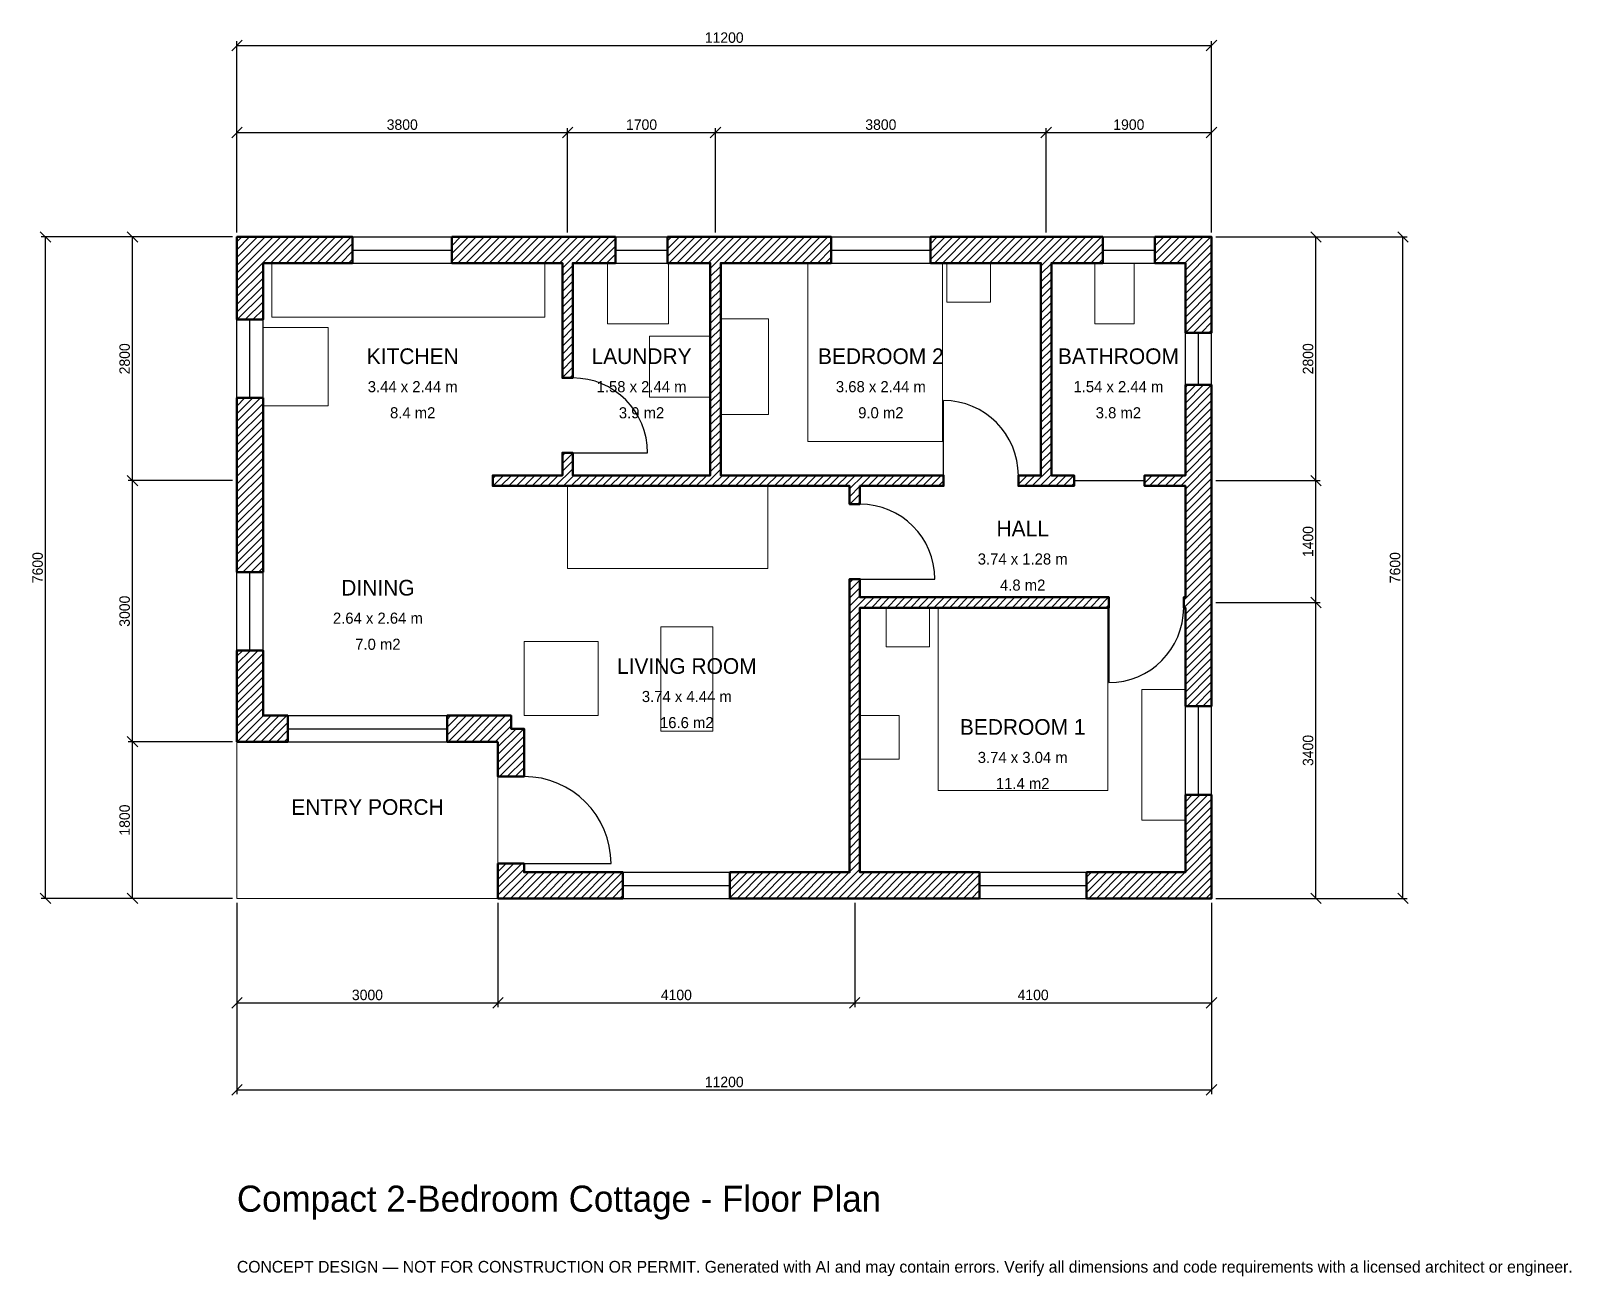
# Model space of a CAD drawing. Header units: millimetres. Extents: x -2369 to 15333, y -4341 to 9969.
import ezdxf
from ezdxf.enums import TextEntityAlignment as Align

# ---------------------------------------------------------------- set-up
doc = ezdxf.new("R2010")
doc.units = ezdxf.units.MM
doc.linetypes.add('DASHED', pattern=[1.524, 1.27, -0.254])
for name, color, linetype, lineweight in [('A-ANNO-DIMS', 1, 'Continuous', 13), ('A-ANNO-TEXT', 7, 'Continuous', 18), ('A-AREA-IDEN', 7, 'Continuous', 18), ('A-DOOR', 2, 'Continuous', 25), ('A-FLOR-FIXT', 9, 'Continuous', 13), ('A-FURN', 9, 'Continuous', 13), ('A-GLAZ', 4, 'Continuous', 25), ('A-SITE-PAVE', 8, 'Continuous', 13), ('A-WALL', 7, 'Continuous', 50), ('A-WALL-PATT', 8, 'Continuous', 13)]:
    doc.layers.add(name, color=color, linetype=linetype, lineweight=lineweight)
doc.dimstyles.new('PLAN', dxfattribs={"dimtxt": 120, "dimasz": 80, "dimexe": 50, "dimexo": 50, "dimgap": 30, "dimtad": 1, "dimdec": 0, "dimtsz": 60, "dimcen": 2.5, "dimclrd": 1, "dimclre": 1, "dimazin": 3, "dimtfac": 1, "dimtmove": 0, "dimatfit": 3})

msp = doc.modelspace()

# ---------------------------------------------------------------- hatches: boundary and pattern name
at = {"layer": 'A-WALL-PATT'}
h = msp.add_hatch(dxfattribs=at)
h.set_pattern_fill('ANSI31', color=8, scale=20)
h.paths.add_polyline_path([(2999.999, 0), (2999.999, 300), (3000, 300), (3000, 400), (3300, 400), (3300, 300), (4435, 300), (4435, 0), (3300, 0), (3300, -0.001), (3000, -0.001), (3000, 0), (2999.999, 0)])
h.paths.add_polyline_path([(3000, 1800), (2415, 1800), (2415, 2100), (3150, 2100), (3150, 1950), (3300, 1950), (3300, 1400), (3000, 1400), (3000, 1800)])
h.paths.add_polyline_path([(300, 1800), (300, 1799.999), (0, 1799.999), (0, 1799.999), (0, 1800), (-0.001, 1800), (-0.001, 2100), (0, 2100), (0, 2850), (300, 2850), (300, 2100), (585, 2100), (585, 1800), (300, 1800)])
h.paths.add_polyline_path([(0, 4650), (0, 4950), (0, 5750), (300, 5750), (300, 4950), (300, 4650), (300, 3750), (0, 3750), (0, 4650)])
h.paths.add_polyline_path([(0, 7300), (-0.001, 7300), (-0.001, 7600), (0, 7600), (0, 7600.001), (0, 7600.001), (300, 7600.001), (300, 7600), (1330, 7600), (1330, 7300), (300, 7300), (300, 6650), (0, 6650), (0, 7300)])
h.paths.add_polyline_path([(3650, 7600), (3740, 7600), (3740, 7600.001), (3860, 7600.001), (3860, 7600), (3950, 7600), (4350, 7600), (4350, 7300), (3950, 7300), (3860, 7300), (3860, 5980), (3740, 5980), (3740, 7300), (3650, 7300), (2470, 7300), (2470, 7600), (3650, 7600)])
h.paths.add_polyline_path([(5350, 7600), (5440, 7600), (5440, 7600.001), (5560, 7600.001), (5560, 7600), (5650, 7600), (6830, 7600), (6830, 7300), (5650, 7300), (5560, 7300), (5560, 4860), (7040, 4860), (7160, 4860), (8120, 4860), (8120, 4740), (7160, 4740), (7160, 4530), (7040, 4530), (7040, 4740), (5560, 4740), (5440, 4740), (3860, 4740), (3740, 4740), (2940, 4740), (2940, 4860), (3740, 4860), (3740, 5120), (3860, 5120), (3860, 4860), (5440, 4860), (5440, 7300), (5350, 7300), (4950, 7300), (4950, 7600), (5350, 7600)])
h.paths.add_polyline_path([(9150, 7600), (9240, 7600), (9240, 7600.001), (9360, 7600.001), (9360, 7600), (9450, 7600), (9950, 7600), (9950, 7300), (9450, 7300), (9360, 7300), (9360, 4860), (9620, 4860), (9620, 4740), (9360, 4740), (9240, 4740), (8980, 4740), (8980, 4860), (9240, 4860), (9240, 7300), (9150, 7300), (7970, 7300), (7970, 7600), (9150, 7600)])
h.paths.add_polyline_path([(10900, 7600), (10900, 7600.001), (11200, 7600.001), (11200, 7600), (11200.001, 7600), (11200.001, 7300), (11200, 7300), (11200, 6500), (10900, 6500), (10900, 7300), (10550, 7300), (10550, 7600), (10900, 7600)])
h.paths.add_polyline_path([(11200, 4860), (11200.001, 4860), (11200.001, 4740), (11200, 4740), (11200, 4650), (11200, 4650), (11200, 3550), (11200, 3460), (11200.001, 3460), (11200.001, 3340), (11200, 3340), (11200, 3250), (11200, 2210), (10900, 2210), (10900, 3250), (10900, 3340), (10880, 3340), (10880, 3460), (10900, 3460), (10900, 3550), (10900, 4740), (10430, 4740), (10430, 4860), (10900, 4860), (10900, 4950), (10900, 4950), (10900, 5900), (11200, 5900), (11200, 4860)])
h.paths.add_polyline_path([(11200, 300), (11200.001, 300), (11200.001, 0), (11200, 0), (11200, -0.001), (10900, -0.001), (10900, 0), (9765, 0), (9765, 300), (10900, 300), (10900, 1190), (11200, 1190), (11200, 300)])
h.paths.add_polyline_path([(7250, 0), (7160, 0), (7160, -0.001), (7040, -0.001), (7040, 0), (6950, 0), (5665, 0), (5665, 300), (6950, 300), (7040, 300), (7040, 3340), (7040, 3460), (7040, 3670), (7160, 3670), (7160, 3460), (10020, 3460), (10020, 3340), (7160, 3340), (7160, 300), (7250, 300), (8535, 300), (8535, 0), (7250, 0)])

# ---------------------------------------------------------------- linework, layer by layer
at = {"layer": 'A-DOOR'}
for p, q in [((8120, 4860), (8120, 5720)), ((3860, 5120), (4720, 5120)), ((9620, 4800), (10430, 4800)), ((7160, 3670), (8020, 3670)), ((10020, 3340), (10020, 2480)), ((3300, 400), (4300, 400))]:
    msp.add_line(p, q, dxfattribs=at)
for centre, radius, start, end in [((3860, 5120), 860, 0, 90), ((8120, 4860), 860, 0, 90), ((7160, 3670), 860, 0, 90), ((10020, 3340), 860, 270, 360), ((3300, 400), 1000, 0, 90)]:
    msp.add_arc(centre, radius, start, end, dxfattribs=at)
at = {"layer": 'A-FLOR-FIXT'}
for points in [[(400, 6680), (3540, 6680), (3540, 7300), (400, 7300)], [(9860, 6600), (10310, 6600), (10310, 7300), (9860, 7300)]]:
    msp.add_lwpolyline(points, close=True, dxfattribs=at)
at = {"layer": 'A-FURN'}
for points in [[(4260, 6600), (4960, 6600), (4960, 7300), (4260, 7300)], [(6560, 5250), (8110, 5250), (8110, 7300), (6560, 7300)], [(8160, 6850), (8660, 6850), (8660, 7300), (8160, 7300)], [(300, 5660), (1050, 5660), (1050, 6560), (300, 6560)], [(5560, 5560), (6110, 5560), (6110, 6660), (5560, 6660)], [(4740, 5760), (5440, 5760), (5440, 6460), (4740, 6460)], [(3800, 3790), (6100, 3790), (6100, 4740), (3800, 4740)], [(7460, 2890), (7960, 2890), (7960, 3340), (7460, 3340)], [(8060, 1240), (10010, 1240), (10010, 3340), (8060, 3340)], [(4870, 1920), (5470, 1920), (5470, 3120), (4870, 3120)], [(3300, 2100), (4150, 2100), (4150, 2950), (3300, 2950)], [(10400, 900), (10900, 900), (10900, 2400), (10400, 2400)], [(7160, 1600), (7610, 1600), (7610, 2100), (7160, 2100)]]:
    msp.add_lwpolyline(points, close=True, dxfattribs=at)
at = {"layer": 'A-GLAZ'}
for p, q in [((1330, 7600), (2470, 7600)), ((1330, 7450), (2470, 7450)), ((4350, 7600), (4950, 7600)), ((4350, 7450), (4950, 7450)), ((6830, 7600), (7970, 7600)), ((6830, 7450), (7970, 7450)), ((9950, 7600), (10550, 7600)), ((9950, 7450), (10550, 7450)), ((1330, 7300), (2470, 7300)), ((4350, 7300), (4950, 7300)), ((6830, 7300), (7970, 7300)), ((9950, 7300), (10550, 7300)), ((0, 5750), (0, 6650)), ((150, 5750), (150, 6650)), ((300, 5750), (300, 6650)), ((10900, 5900), (10900, 6500)), ((11050, 5900), (11050, 6500)), ((11200, 5900), (11200, 6500)), ((0, 2850), (0, 3750)), ((150, 2850), (150, 3750)), ((300, 2850), (300, 3750)), ((10900, 1190), (10900, 2210)), ((11050, 1190), (11050, 2210)), ((11200, 1190), (11200, 2210)), ((585, 2100), (2415, 2100)), ((585, 1950), (2415, 1950)), ((585, 1800), (2415, 1800)), ((4435, 300), (5665, 300)), ((8535, 300), (9765, 300)), ((4435, 150), (5665, 150)), ((4435, 0), (5665, 0)), ((8535, 150), (9765, 150)), ((8535, 0), (9765, 0))]:
    msp.add_line(p, q, dxfattribs=at)
at = {"layer": 'A-SITE-PAVE', "linetype": 'DASHED'}
msp.add_lwpolyline([(0, 0), (3000, 0), (3000, 1800), (0, 1800)], close=True, dxfattribs=at)
at = {"layer": 'A-WALL'}
for points in [[(0, 7300), (-0.001, 7300), (-0.001, 7600), (0, 7600), (0, 7600.001), (0, 7600.001), (300, 7600.001), (300, 7600), (1330, 7600), (1330, 7300), (300, 7300), (300, 6650), (0, 6650), (0, 7300)], [(3650, 7600), (3740, 7600), (3740, 7600.001), (3860, 7600.001), (3860, 7600), (3950, 7600), (4350, 7600), (4350, 7300), (3950, 7300), (3860, 7300), (3860, 5980), (3740, 5980), (3740, 7300), (3650, 7300), (2470, 7300), (2470, 7600), (3650, 7600)], [(5350, 7600), (5440, 7600), (5440, 7600.001), (5560, 7600.001), (5560, 7600), (5650, 7600), (6830, 7600), (6830, 7300), (5650, 7300), (5560, 7300), (5560, 4860), (7040, 4860), (7160, 4860), (8120, 4860), (8120, 4740), (7160, 4740), (7160, 4530), (7040, 4530), (7040, 4740), (5560, 4740), (5440, 4740), (3860, 4740), (3740, 4740), (2940, 4740), (2940, 4860), (3740, 4860), (3740, 5120), (3860, 5120), (3860, 4860), (5440, 4860), (5440, 7300), (5350, 7300), (4950, 7300), (4950, 7600), (5350, 7600)], [(9150, 7600), (9240, 7600), (9240, 7600.001), (9360, 7600.001), (9360, 7600), (9450, 7600), (9950, 7600), (9950, 7300), (9450, 7300), (9360, 7300), (9360, 4860), (9620, 4860), (9620, 4740), (9360, 4740), (9240, 4740), (8980, 4740), (8980, 4860), (9240, 4860), (9240, 7300), (9150, 7300), (7970, 7300), (7970, 7600), (9150, 7600)], [(10900, 7600), (10900, 7600.001), (11200, 7600.001), (11200, 7600), (11200.001, 7600), (11200.001, 7300), (11200, 7300), (11200, 6500), (10900, 6500), (10900, 7300), (10550, 7300), (10550, 7600), (10900, 7600)], [(11200, 4860), (11200.001, 4860), (11200.001, 4740), (11200, 4740), (11200, 4650), (11200, 4650), (11200, 3550), (11200, 3460), (11200.001, 3460), (11200.001, 3340), (11200, 3340), (11200, 3250), (11200, 2210), (10900, 2210), (10900, 3250), (10900, 3340), (10880, 3340), (10880, 3460), (10900, 3460), (10900, 3550), (10900, 4740), (10430, 4740), (10430, 4860), (10900, 4860), (10900, 4950), (10900, 4950), (10900, 5900), (11200, 5900), (11200, 4860)], [(0, 4650), (0, 4950), (0, 5750), (300, 5750), (300, 4950), (300, 4650), (300, 3750), (0, 3750), (0, 4650)], [(7250, 0), (7160, 0), (7160, -0.001), (7040, -0.001), (7040, 0), (6950, 0), (5665, 0), (5665, 300), (6950, 300), (7040, 300), (7040, 3340), (7040, 3460), (7040, 3670), (7160, 3670), (7160, 3460), (10020, 3460), (10020, 3340), (7160, 3340), (7160, 300), (7250, 300), (8535, 300), (8535, 0), (7250, 0)], [(300, 1800), (300, 1799.999), (0, 1799.999), (0, 1799.999), (0, 1800), (-0.001, 1800), (-0.001, 2100), (0, 2100), (0, 2850), (300, 2850), (300, 2100), (585, 2100), (585, 1800), (300, 1800)], [(3000, 1800), (2415, 1800), (2415, 2100), (3150, 2100), (3150, 1950), (3300, 1950), (3300, 1400), (3000, 1400), (3000, 1800)], [(11200, 300), (11200.001, 300), (11200.001, 0), (11200, 0), (11200, -0.001), (10900, -0.001), (10900, 0), (9765, 0), (9765, 300), (10900, 300), (10900, 1190), (11200, 1190), (11200, 300)], [(2999.999, 0), (2999.999, 300), (3000, 300), (3000, 400), (3300, 400), (3300, 300), (4435, 300), (4435, 0), (3300, 0), (3300, -0.001), (3000, -0.001), (3000, 0), (2999.999, 0)]]:
    msp.add_lwpolyline(points, close=True, dxfattribs=at)

# ---------------------------------------------------------------- texts
at = {"layer": 'A-ANNO-TEXT'}
for s, height, p in [('Compact 2-Bedroom Cottage - Floor Plan', 300, (0, -3600)), ('CONCEPT DESIGN — NOT FOR CONSTRUCTION OR PERMIT. Generated with AI and may contain errors. Verify all dimensions and code requirements with a licensed architect or engineer.', 135, (0, -4300))]:
    msp.add_text(s, height=height, dxfattribs=at).set_placement(p)
at = {"layer": 'A-AREA-IDEN'}
for s, height, p in [('KITCHEN', 180, (2020, 6230)), ('LAUNDRY', 180, (4650, 6230)), ('BEDROOM 2', 180, (7400, 6230)), ('BATHROOM', 180, (10130, 6230)), ('3.44 x 2.44 m', 127.5, (2020, 5880)), ('1.58 x 2.44 m', 127.5, (4650, 5880)), ('3.68 x 2.44 m', 127.5, (7400, 5880)), ('1.54 x 2.44 m', 127.5, (10130, 5880)), ('8.4 m2', 127.5, (2020, 5580)), ('3.9 m2', 127.5, (4650, 5580)), ('9.0 m2', 127.5, (7400, 5580)), ('3.8 m2', 127.5, (10130, 5580)), ('HALL', 180, (9030, 4250)), ('3.74 x 1.28 m', 127.5, (9030, 3900)), ('DINING', 180, (1620, 3570)), ('4.8 m2', 127.5, (9030, 3600)), ('2.64 x 2.64 m', 127.5, (1620, 3220)), ('7.0 m2', 127.5, (1620, 2920)), ('LIVING ROOM', 180, (5170, 2670)), ('3.74 x 4.44 m', 127.5, (5170, 2320)), ('16.6 m2', 127.5, (5170, 2020)), ('BEDROOM 1', 180, (9030, 1970)), ('3.74 x 3.04 m', 127.5, (9030, 1620)), ('11.4 m2', 127.5, (9030, 1320)), ('ENTRY PORCH', 180, (1500, 1050))]:
    msp.add_text(s, height=height, dxfattribs=at).set_placement(p, align=Align.MIDDLE_CENTER)

# ---------------------------------------------------------------- dimensions: what is measured, and where the dimension line sits
at = {"layer": 'A-ANNO-DIMS'}
for base, p1, p2, text in [((0, 9800), (0, 7600), (11200, 7600), '11200'), ((0, 8800), (0, 7600), (3800, 7600), '3800'), ((3800, 8800), (3800, 7600), (5500, 7600), '1700'), ((5500, 8800), (5500, 7600), (9300, 7600), '3800'), ((9300, 8800), (9300, 7600), (11200, 7600), '1900'), ((0, -1200), (0, 0), (3000, 0), '3000'), ((0, -2200), (0, 0), (11200, 0), '11200'), ((3000, -1200), (3000, 0), (7100, 0), '4100'), ((7100, -1200), (7100, 0), (11200, 0), '4100')]:
    msp.add_linear_dim(base=base, p1=p1, p2=p2, text=text, dimstyle='PLAN', dxfattribs=at).render()
for base, p1, p2, text in [((-2200, 0), (0, 0), (0, 7600), '7600'), ((-1200, 4800), (0, 4800), (0, 7600), '2800'), ((12400, 4800), (11200, 4800), (11200, 7600), '2800'), ((13400, 0), (11200, 0), (11200, 7600), '7600'), ((-1200, 1800), (0, 1800), (0, 4800), '3000'), ((12400, 3400), (11200, 3400), (11200, 4800), '1400'), ((12400, 0), (11200, 0), (11200, 3400), '3400'), ((-1200, 0), (0, 0), (0, 1800), '1800')]:
    msp.add_linear_dim(base=base, p1=p1, p2=p2, angle=90, text=text, dimstyle='PLAN', dxfattribs=at).render()

doc.saveas('drawing.dxf')
